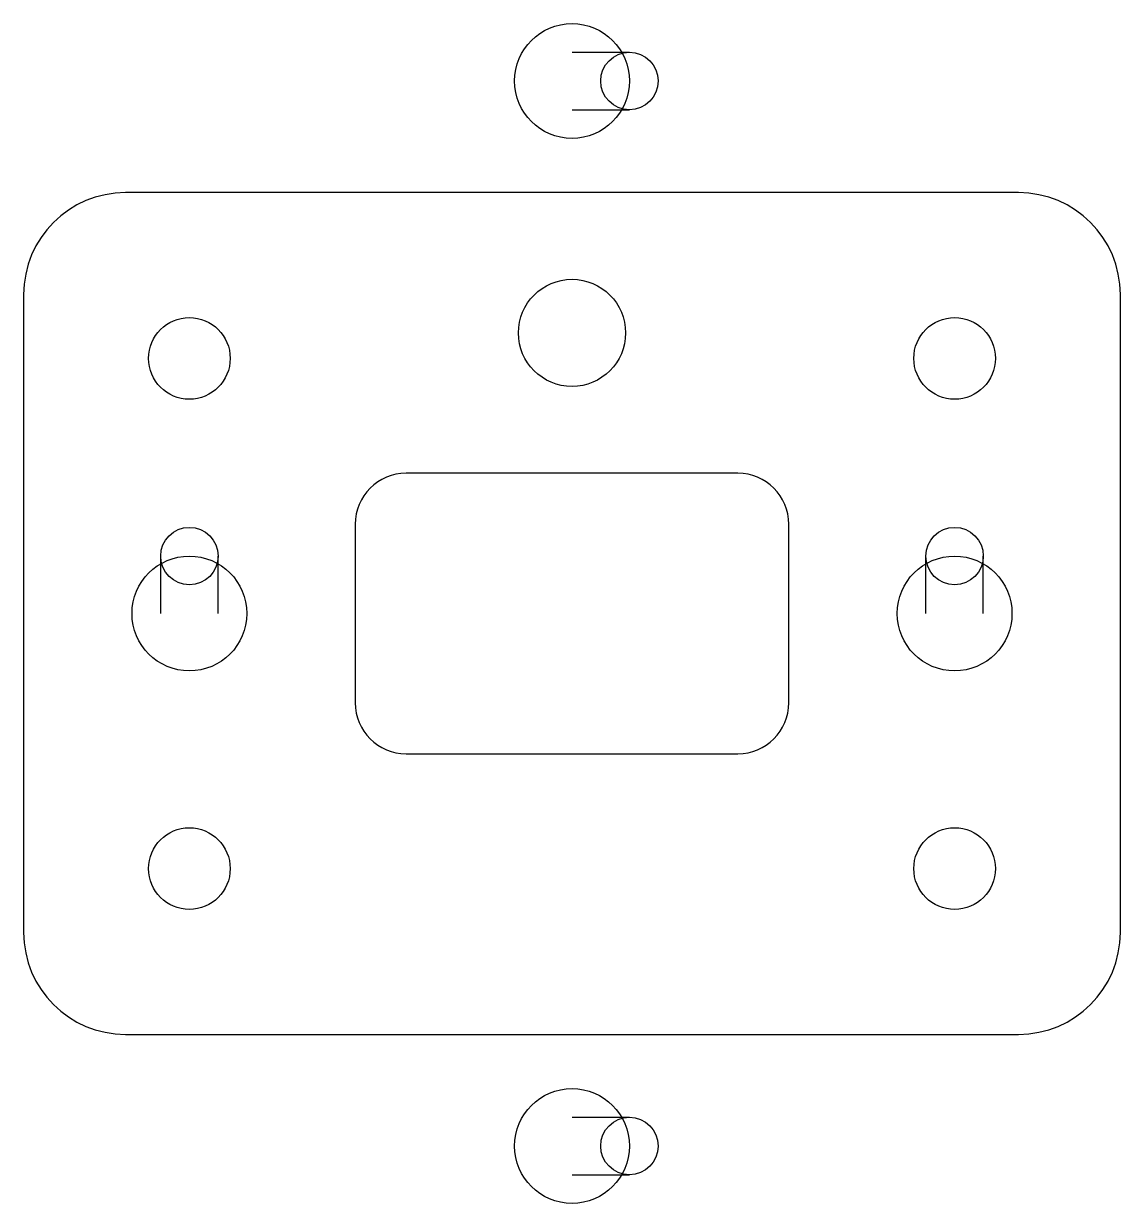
# Model space of a CAD drawing. Extents: x -43 to 43, y -46.2 to 46.2.
import ezdxf

# ---------------------------------------------------------------- set-up
doc = ezdxf.new("R2010")
doc.units = 0

msp = doc.modelspace()

# ---------------------------------------------------------------- linework, layer by layer
at = {"layer": 'BAYONET_LUG_LOCATORS'}
for centre in [(-30, 20), (30, 20), (-30, -20), (30, -20)]:
    msp.add_circle(centre, 3.2, dxfattribs=at)
at = {"layer": 'BRACKET_OUTLINE'}
for p, q in [((35, 33), (-35, 33)), ((-43, 25), (-43, -25)), ((43, -25), (43, 25)), ((-35, -33), (35, -33))]:
    msp.add_line(p, q, dxfattribs=at)
for centre, start, end in [((-35, 25), 90, 180), ((35, 25), 0, 90), ((-35, -25), 180, 270), ((35, -25), 270, 360)]:
    msp.add_arc(centre, 8, start, end, dxfattribs=at)
at = {"layer": 'BUBBLE_LEVEL_POCKET'}
msp.add_circle((0, 22), 4.2, dxfattribs=at)
at = {"layer": 'EU_60MM_KEYHOLE'}
for p, q in [((-32.25, 0), (-32.25, 4.5)), ((-27.75, 0), (-27.75, 4.5)), ((27.75, 0), (27.75, 4.5)), ((32.25, 0), (32.25, 4.5))]:
    msp.add_line(p, q, dxfattribs=at)
for centre, radius in [((-30, 4.5), 2.25), ((30, 4.5), 2.25), ((-30, 0), 4.5), ((30, 0), 4.5)]:
    msp.add_circle(centre, radius, dxfattribs=at)
at = {"layer": 'US_83_5MM_KEYHOLE'}
for p, q in [((0, 44), (4.5, 44)), ((0, 39.5), (4.5, 39.5)), ((0, -39.5), (4.5, -39.5)), ((0, -44), (4.5, -44))]:
    msp.add_line(p, q, dxfattribs=at)
for centre, radius in [((0, 41.75), 4.5), ((4.5, 41.75), 2.25), ((0, -41.75), 4.5), ((4.5, -41.75), 2.25)]:
    msp.add_circle(centre, radius, dxfattribs=at)
at = {"layer": 'WIRE_PASS_THROUGH'}
for p, q in [((13, 11), (-13, 11)), ((-17, 7), (-17, -7)), ((17, -7), (17, 7)), ((-13, -11), (13, -11))]:
    msp.add_line(p, q, dxfattribs=at)
for centre, start, end in [((-13, 7), 90, 180), ((13, 7), 0, 90), ((-13, -7), 180, 270), ((13, -7), 270, 360)]:
    msp.add_arc(centre, 4, start, end, dxfattribs=at)

doc.saveas('drawing.dxf')
